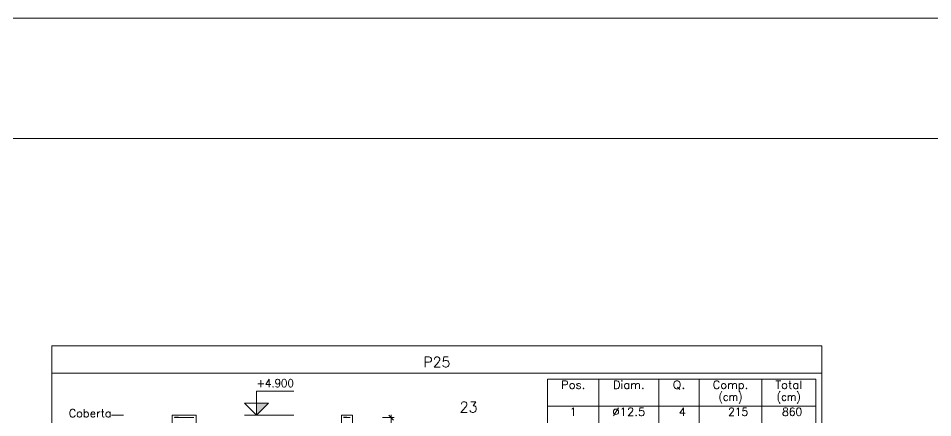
# Model space of a CAD drawing. Header units: millimetres. Extents: x 0 to 84, y 95.3 to 154.7.
# Drawn here: x 38.32 to 61.16, y 144.72 to 154.69 of the extents above; entities that cross this region are included whole.
import ezdxf
from ezdxf.enums import TextEntityAlignment as Align

# ---------------------------------------------------------------- set-up
doc = ezdxf.new("R2010")
doc.units = ezdxf.units.MM
for name, color, linetype, lineweight in [('ARM_TRANSVERSAL_Ø6_3', 32, 'Continuous', 9), ('CORTE_COTAS', 122, 'Continuous', 0), ('CORTE_COTAS_DAS_PLANTAS', 151, 'Continuous', 0), ('CORTE_LINHAS_DA_TABELA_DE_DETALHE', 7, 'Continuous', 9), ('CORTE_LINHAS_DA_TABELA_DE_QUANTITATIVOS', 1, 'Continuous', 9), ('CORTE_NOMES_DAS_PLANTAS', 106, 'Continuous', 9), ('CORTE_PILAR_DE_CONCRETO', 1, 'Continuous', 9), ('CORTE_PISOS', 8, 'Continuous', 9), ('CORTE_TEXTOS_DA_TABELA_DE_QUANTITATIVOS', 1, 'Continuous', 9), ('CORTE_TITULO_DA_TABELA_DE_DETALHE', 106, 'Continuous', 20), ('PILCP_ARM_LONG_REFERENCIA', 106, 'Continuous', 9), ('QUAD_BORDA', 1, 'Continuous', 20), ('QUAD_LIMITES', 2, 'Continuous', 0)]:
    doc.layers.add(name, color=color, linetype=linetype, lineweight=lineweight)
doc.styles.add('CYPETXT', font='', dxfattribs={"height": 0.2})
doc.styles.get('CYPETXT').set_extended_font_data('romans')

msp = doc.modelspace()

# ---------------------------------------------------------------- hatches: boundary and pattern name
at = {"layer": 'CORTE_COTAS_DAS_PLANTAS'}
msp.add_hatch(color=256, dxfattribs=at).paths.add_polyline_path([(44.274, 144.785), (44.574, 145.085), (44.274, 145.085)], flags=0)
at = {"layer": 'CORTE_PISOS', "true_color": 0xdad7d3}
for points in [[(42.163, 144.785), (42.763, 144.785), (42.163, 144.785)], [(46.39, 144.785), (46.67, 144.785), (46.39, 144.785)]]:
    msp.add_hatch(color=254, dxfattribs=at).paths.add_polyline_path(points, flags=0)

# ---------------------------------------------------------------- linework, layer by layer
at = {"layer": 'ARM_TRANSVERSAL_Ø6_3'}
for points in [[(42.296, 144.725), (42.225, 144.725), (42.222, 144.725), (42.22, 144.725), (42.219, 144.725), (42.22, 144.725), (42.221, 144.725), (42.223, 144.725), (42.226, 144.725), (42.23, 144.725), (42.234, 144.725), (42.238, 144.725), (42.688, 144.725), (42.695, 144.725), (42.701, 144.725), (42.705, 144.725), (42.707, 144.725), (42.705, 144.725), (42.701, 144.725), (42.695, 144.725), (42.688, 144.725), (42.238, 144.725), (42.231, 144.725), (42.225, 144.725), (42.221, 144.725), (42.219, 144.725), (42.219, 144.737), (42.22, 144.737), (42.221, 144.737), (42.223, 144.737), (42.225, 144.737), (42.228, 144.737), (42.231, 144.737), (42.235, 144.737), (42.238, 144.737), (42.242, 144.737), (42.245, 144.737), (42.249, 144.737), (42.251, 144.737), (42.322, 144.737)], [(46.549, 144.725), (46.478, 144.725), (46.475, 144.725), (46.47, 144.725), (46.465, 144.725), (46.461, 144.725), (46.457, 144.725), (46.453, 144.725), (46.45, 144.725), (46.448, 144.725), (46.447, 144.725), (46.446, 144.725), (46.448, 144.725), (46.452, 144.725), (46.458, 144.725), (46.465, 144.725), (46.595, 144.725), (46.602, 144.725), (46.608, 144.725), (46.612, 144.725), (46.614, 144.725), (46.612, 144.725), (46.608, 144.725), (46.602, 144.725), (46.595, 144.725), (46.465, 144.737), (46.462, 144.737), (46.458, 144.737), (46.455, 144.737), (46.452, 144.737), (46.45, 144.737), (46.448, 144.737), (46.447, 144.737), (46.446, 144.737), (46.447, 144.737), (46.448, 144.737), (46.45, 144.737), (46.452, 144.737), (46.523, 144.737)]]:
    msp.add_lwpolyline(points, dxfattribs=at)
at = {"layer": 'CORTE_COTAS'}
for p, q in [((47.419, 144.725), (47.707, 144.725)), ((47.695, 144.665), (47.575, 144.785)), ((47.635, 144.725), (47.635, 144.797)), ((47.635, 135.485), (47.635, 144.725))]:
    msp.add_line(p, q, dxfattribs=at)
at = {"layer": 'CORTE_COTAS_DAS_PLANTAS'}
msp.add_line((43.974, 144.785), (45.204, 144.785), dxfattribs=at)
msp.add_lwpolyline([(44.274, 145.085), (44.274, 145.385), (45.204, 145.385)], dxfattribs=at)
for points in [[(44.274, 144.785), (43.974, 145.085), (44.274, 145.085), (44.274, 144.785)], [(44.274, 144.785), (44.574, 145.085), (44.274, 145.085)]]:
    msp.add_lwpolyline(points, close=True, dxfattribs=at)
at = {"layer": 'CORTE_LINHAS_DA_TABELA_DE_DETALHE'}
for p, q in [((39.161, 146.515), (58.391, 146.515)), ((39.161, 146.515), (39.161, 127.815)), ((58.391, 146.515), (58.391, 127.815)), ((39.161, 145.835), (58.391, 145.835))]:
    msp.add_line(p, q, dxfattribs=at)
at = {"layer": 'CORTE_LINHAS_DA_TABELA_DE_QUANTITATIVOS'}
for p, q in [((51.543, 145.685), (58.238, 145.685)), ((51.543, 145.685), (51.543, 142.759)), ((52.821, 145.685), (52.821, 142.759)), ((54.317, 145.685), (54.317, 142.759)), ((55.328, 145.685), (55.328, 142.759)), ((56.891, 145.685), (56.891, 142.759)), ((58.238, 145.685), (58.238, 142.759)), ((51.543, 145.01), (58.238, 145.01))]:
    msp.add_line(p, q, dxfattribs=at)
at = {"layer": 'CORTE_NOMES_DAS_PLANTAS'}
msp.add_line((40.952, 144.785), (40.652, 144.785), dxfattribs=at)
at = {"layer": 'CORTE_PILAR_DE_CONCRETO'}
for p, q in [((42.163, 135.385), (42.163, 144.785)), ((42.163, 144.785), (42.763, 144.785)), ((42.763, 135.385), (42.763, 144.785)), ((46.39, 135.385), (46.39, 144.785)), ((46.39, 144.785), (46.67, 144.785)), ((46.67, 135.385), (46.67, 144.785))]:
    msp.add_line(p, q, dxfattribs=at)
at = {"layer": 'QUAD_BORDA'}
msp.add_lwpolyline([(3, 98.289), (81, 98.289), (81, 151.689), (3, 151.689), (3, 98.289)], close=True, dxfattribs=at)
at = {"layer": 'QUAD_LIMITES'}
msp.add_lwpolyline([(0, 95.289), (84, 95.289), (84, 154.689), (0, 154.689), (0, 95.289)], close=True, dxfattribs=at)

# ---------------------------------------------------------------- texts
at = {"layer": 'CORTE_COTAS_DAS_PLANTAS', "style": 'CYPETXT', "width": 0.831843}
msp.add_text('+4.900', height=0.2, dxfattribs=at).set_placement((44.274, 145.485), (45.204, 145.485), align=Align.FIT)
at = {"layer": 'CORTE_NOMES_DAS_PLANTAS', "style": 'CYPETXT', "width": 0.887177}
msp.add_text('Coberta', height=0.2, dxfattribs=at).set_placement((39.581, 144.735), (40.652, 144.735), align=Align.FIT)
at = {"layer": 'CORTE_TEXTOS_DA_TABELA_DE_QUANTITATIVOS', "style": 'CYPETXT'}
for s, width, p, p2 in [('Pos.', 0.929925, (51.88, 145.446), (52.483, 145.446)), ('Diam.', 0.924147, (53.176, 145.446), (53.962, 145.446)), ('Q.', 1.025428, (54.664, 145.446), (54.982, 145.446)), ('Comp.', 0.895192, (55.666, 145.446), (56.554, 145.446)), ('Total', 0.935327, (57.229, 145.446), (57.9, 145.446)), ('(cm)', 0.818699, (55.81, 145.146), (56.41, 145.146)), ('(cm)', 0.818699, (57.265, 145.146), (57.864, 145.146)), ('1', 0.871952, (52.098, 144.771), (52.266, 144.771)), ('%%c12.5', 0.925543, (53.158, 144.771), (53.98, 144.771)), ('4', 0.871952, (54.823, 144.771), (54.991, 144.771)), ('215', 0.871952, (56.05, 144.771), (56.554, 144.771)), ('860', 0.871952, (57.396, 144.771), (57.9, 144.771))]:
    msp.add_text(s, height=0.2, dxfattribs=dict(at, width=width)).set_placement(p, p2, align=Align.FIT)
at = {"layer": 'CORTE_TITULO_DA_TABELA_DE_DETALHE', "style": 'CYPETXT', "width": 0.902477}
msp.add_text('P25', height=0.2533, dxfattribs=at).set_placement((48.441, 145.985), (49.112, 145.985), align=Align.FIT)
at = {"layer": 'PILCP_ARM_LONG_REFERENCIA', "style": 'CYPETXT', "width": 0.872274}
msp.add_text('23', height=0.2667, dxfattribs=at).set_placement((49.344, 144.856), (49.792, 144.856), align=Align.FIT)

doc.saveas('drawing.dxf')
